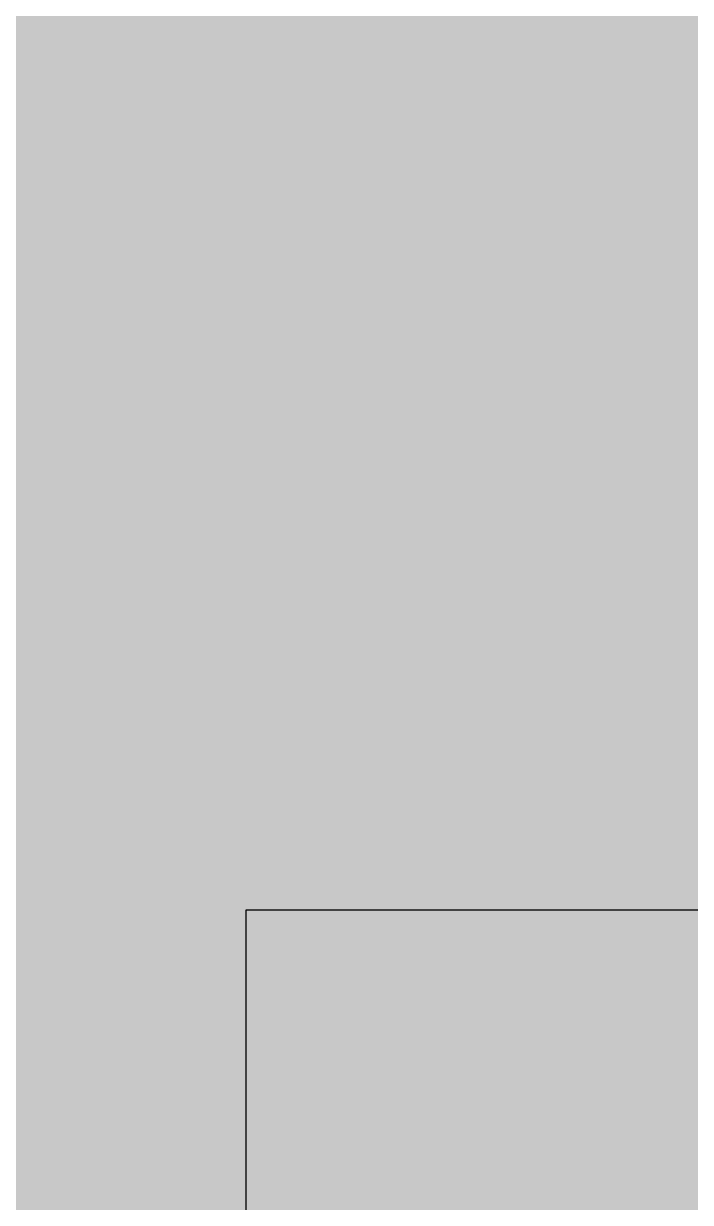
# Model space of a CAD drawing. Header units: inches. Extents: x 143994 to 247866, y 243815 to 272761.
# Drawn here: x 228672 to 229695, y 261238 to 263046 of the extents above; entities that cross this region are included whole.
import ezdxf

# ---------------------------------------------------------------- set-up
doc = ezdxf.new("R2010")
doc.units = ezdxf.units.IN
doc.header["$LTSCALE"] = 1000
doc.header["$MEASUREMENT"] = 0
doc.layers.get('DEFPOINTS').update_dxf_attribs({"color": 62})
for name, color, linetype in [('0-建筑1F', 127, 'Continuous'), ('0-建筑2F', 127, 'Continuous'), ('STAIR', 142, 'Continuous')]:
    doc.layers.add(name, color=color, linetype=linetype)

# ---------------------------------------------------------------- blocks, each defined once
blk = doc.blocks.new('144')
at = {"layer": 'STAIR', "color": 127}
for p, q in [((645761.9, -378470.3), (644461.9, -378470.3)), ((644461.9, -378470.3), (644461.9, -379670.3))]:
    blk.add_line(p, q, dxfattribs=at)
blk = doc.blocks.new('1442323')
at = {"layer": 'STAIR', "color": 127}
for p, q in [((687811.9, -378559.3), (686511.9, -378559.3)), ((686511.9, -378559.3), (686511.9, -379759.3))]:
    blk.add_line(p, q, dxfattribs=at)

msp = doc.modelspace()

# ---------------------------------------------------------------- hatches: boundary and pattern name
at = {"layer": 'DEFPOINTS'}
h = msp.add_hatch(dxfattribs=at)
h.set_pattern_fill('ANSI31', color=250)
h.set_pattern_definition([(45, (0, 0), (-1.122532015, 1.122532015), [])])
h.paths.add_polyline_path([(247866.03, 243814.78), (223286.02, 243814.78), (223286.02, 270814.78), (247866.03, 270814.78)])

# ---------------------------------------------------------------- block references
at = {"layer": '0-建筑1F'}
msp.add_blockref('144', (-415448.72, 640156.38), dxfattribs=at)
at = {"layer": '0-建筑2F'}
msp.add_blockref('1442323', (-457498.72, 640245.41), dxfattribs=at)

doc.saveas('drawing.dxf')
